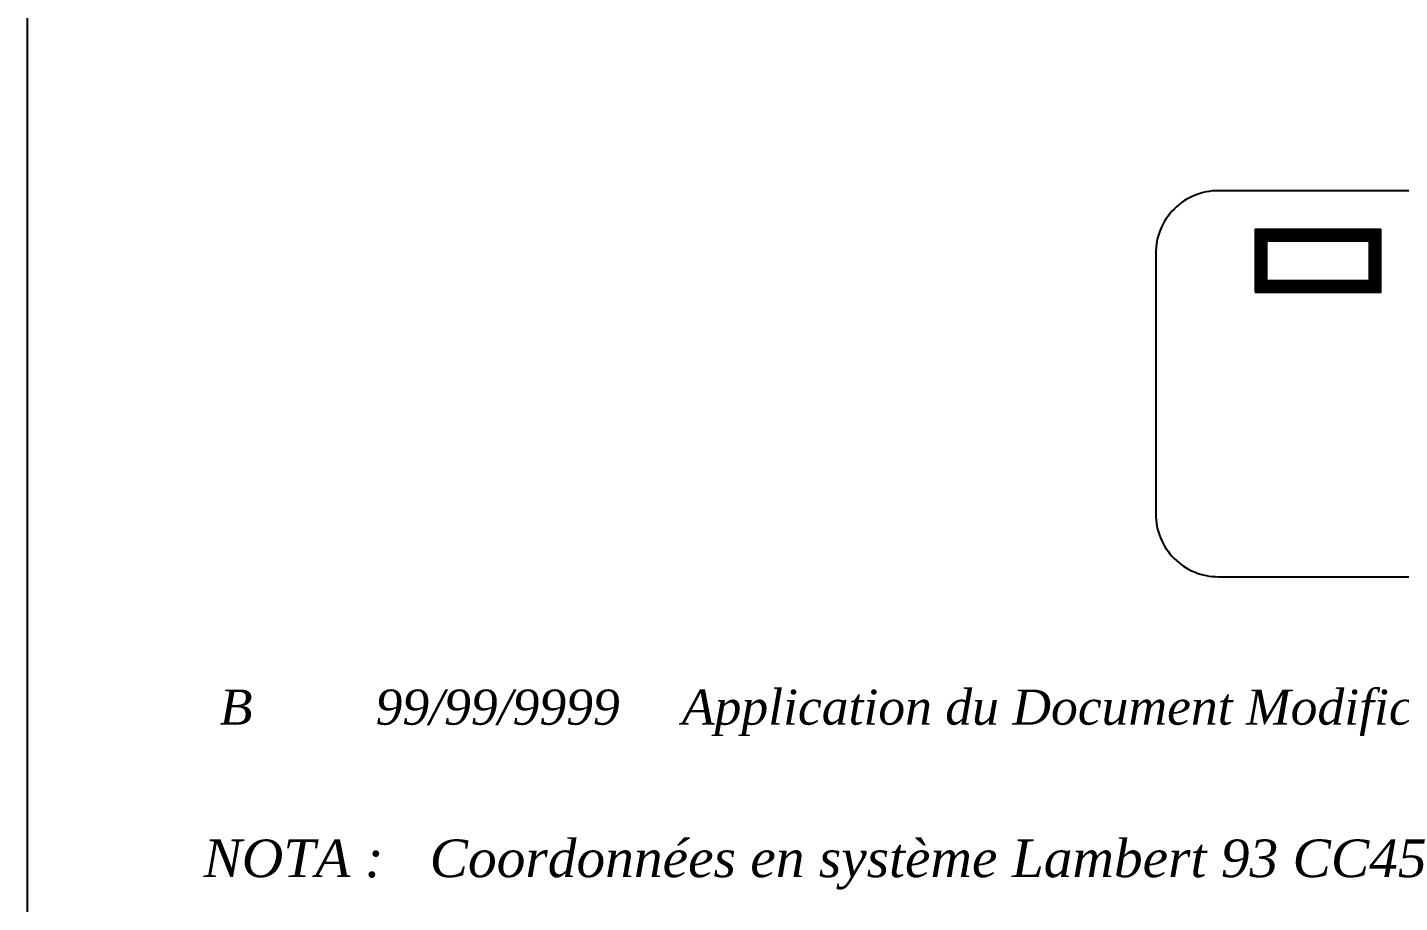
# Model space of a CAD drawing. Header units: metres. Extents: x 9606 to 9900, y 4805 to 4952.
# Drawn here: x 9816 to 9837.87, y 4853.75 to 4867.7 of the extents above; entities that cross this region are included whole.
import ezdxf

# ---------------------------------------------------------------- set-up
doc = ezdxf.new("R2010")
doc.units = ezdxf.units.M
doc.header["$LTSCALE"] = 2
doc.layers.add('Légende Bornage', color=7, linetype='Continuous')
doc.layers.add('Titre', color=7, linetype='Continuous')
doc.styles.add('CARTOUCHE', font='timesi.ttf', dxfattribs={"height": 1})

msp = doc.modelspace()

# ---------------------------------------------------------------- linework, layer by layer
at = {"layer": 'Légende Bornage', "flags": 128}
msp.add_lwpolyline([(9833.983, 4859.945, 0.414214), (9834.983, 4858.945), (9855.126, 4858.945, 0.414214), (9856.126, 4859.945), (9856.126, 4864.095, 0.414214), (9855.126, 4865.095), (9834.983, 4865.095, 0.414214), (9833.983, 4864.095), (9833.983, 4859.945)], format="xyb", dxfattribs=at)
at = {"layer": 'Légende Bornage', "color": 51, "const_width": 0.2}
msp.add_lwpolyline([(9835.67, 4863.578), (9837.47, 4863.578), (9837.47, 4864.378), (9835.67, 4864.378)], close=True, dxfattribs=at)
at = {"layer": 'Légende Bornage', "color": 1}
msp.add_lwpolyline([(9835.57, 4863.478), (9837.57, 4863.478), (9837.57, 4864.478), (9835.57, 4864.478)], close=True, dxfattribs=at)
at = {"layer": 'Titre', "color": 7}
msp.add_lwpolyline([(9816, 4900), (9858, 4900), (9858, 4840.6), (9816, 4840.6), (9816, 4900)], dxfattribs=at)

# ---------------------------------------------------------------- texts
at = {"layer": 'Titre', "style": 'CARTOUCHE', "width": 1.01}
for s, height, rotation, p in [('B', 0.56, 0, (9819.065, 4856.588)), ('99/99/9999', 0.56, 0, (9821.549, 4856.588)), ('Application du Document Modificatif du Parcellaire Cadastral n° XXXX du nn/nn/nnnn', 0.56, 0, (9826.43, 4856.588)), ('NOTA :', 0.6, 360, (9818.806, 4854.159)), ('Coordonnées en système Lambert 93 CC45', 0.6, 360, (9822.411, 4854.159))]:
    msp.add_text(s, height=height, rotation=rotation, dxfattribs=at).set_placement(p)

doc.saveas('drawing.dxf')
